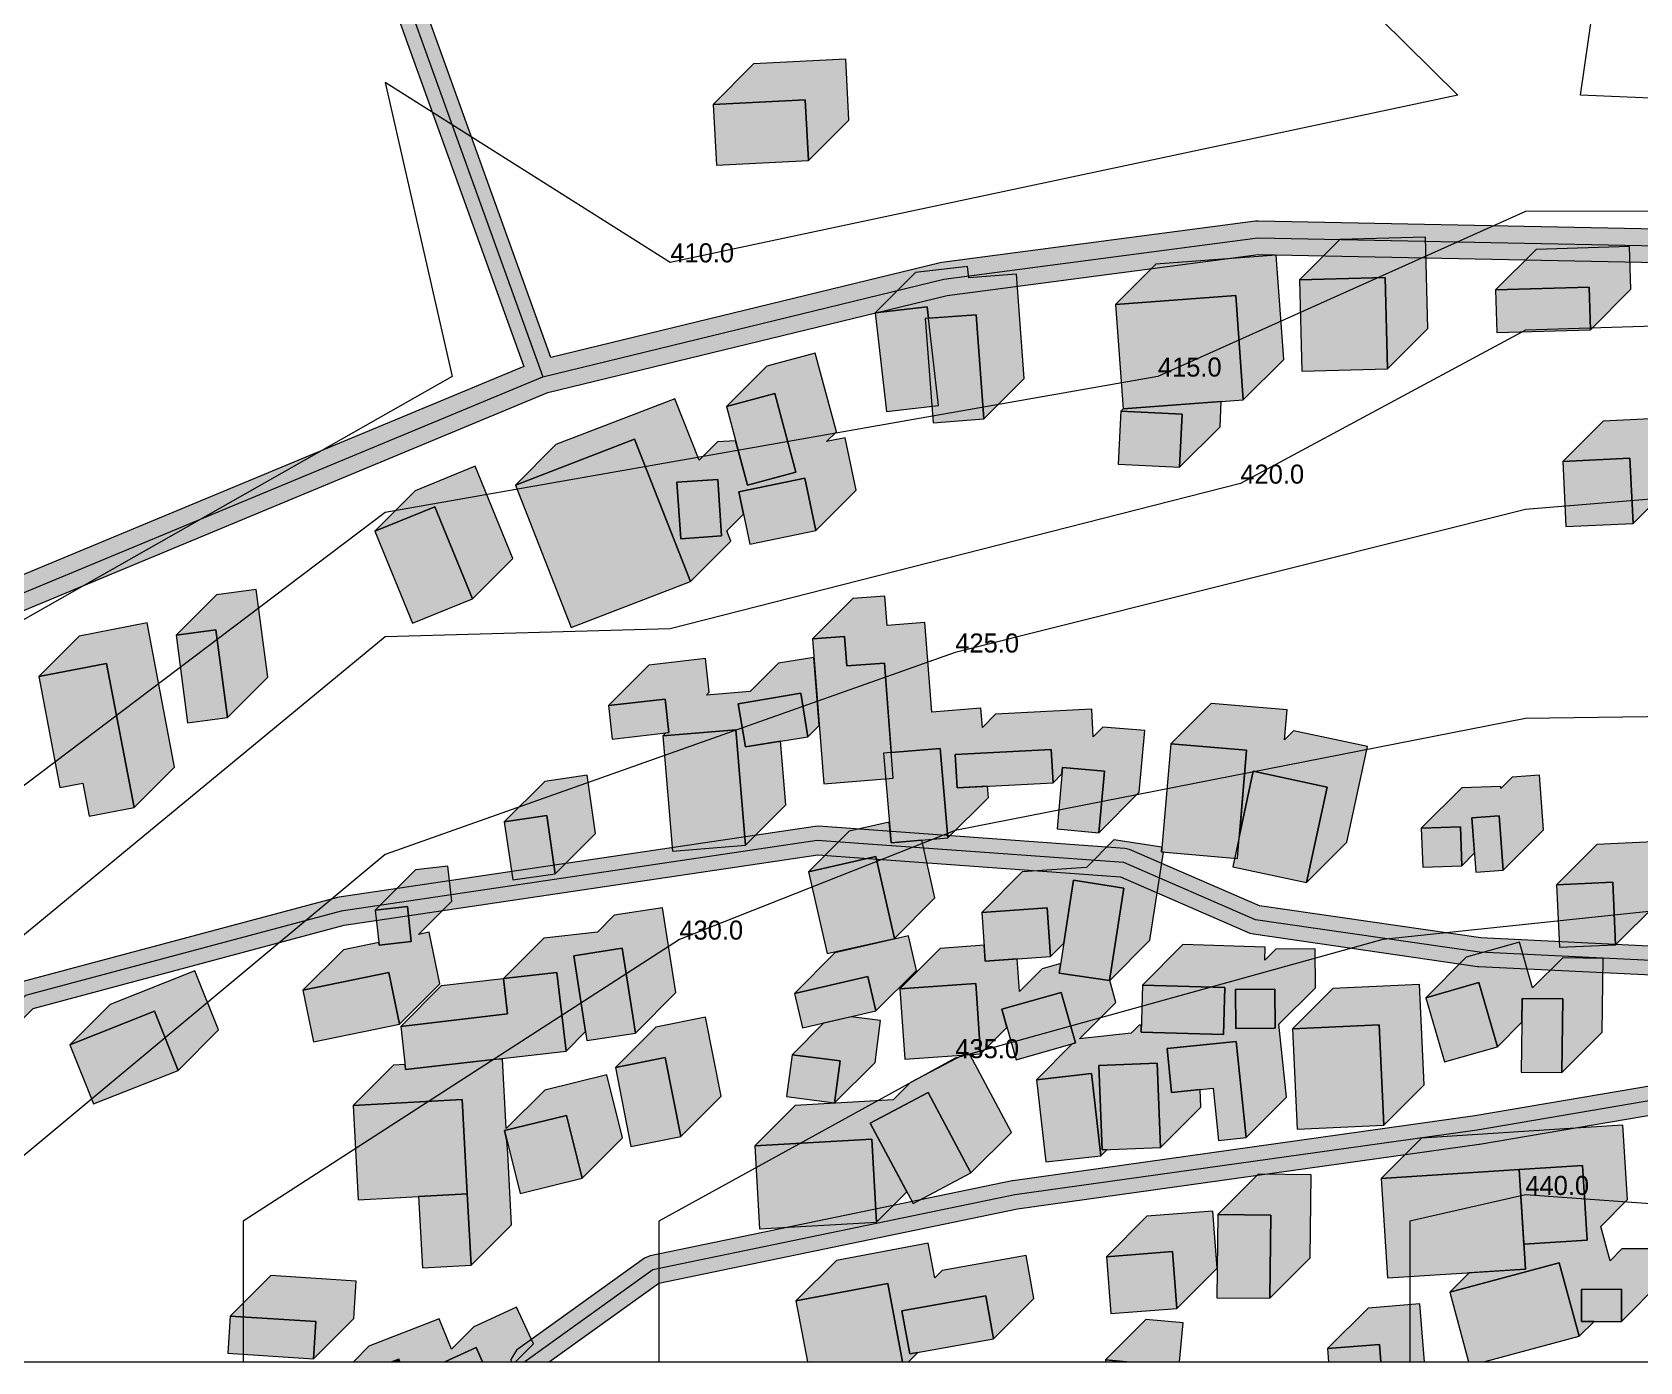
# Model space of a CAD drawing. Header units: metres. Extents: x 0 to 1017, y 0 to 414.
# Drawn here: x 756 to 924.8, y 0 to 139.6 of the extents above; entities that cross this region are included whole.
import ezdxf

# ---------------------------------------------------------------- set-up
doc = ezdxf.new("R2010")
doc.units = ezdxf.units.M
doc.header["$MEASUREMENT"] = 0
for name, color, linetype, lineweight, true_color in [('TPX_BUILDINGS', 7, 'CONTINUOUS', 0, 0x000000), ('TPX_BUILDINGS_HATCH', 7, 'CONTINUOUS', 0, 0xf0f0f0), ('TPX_BUILDINGS_SHADOWS_HATCH', 7, 'CONTINUOUS', 0, 0x000000), ('TPX_BUILDINGS_SHADOWS_OUTLINES', 7, 'CONTINUOUS', 0, 0x000000), ('TPX_FRAME_PROJECT', 7, 'CONTINUOUS', 0, 0x000000), ('TPX_RELIEF_CONTOUR_LINES', 7, 'CONTINUOUS', 0, 0x969696), ('TPX_RELIEF_CONTOUR_LINES_TEXT', 7, 'CONTINUOUS', 0, 0x000000), ('TPX_ROADS_AXES', 7, 'CONTINUOUS', 0, 0x323232), ('TPX_ROADS_CONTOURS', 7, 'CONTINUOUS', 0, 0x646464), ('TPX_ROADS_HATCH', 7, 'CONTINUOUS', 0, 0xc8c8c8)]:
    doc.layers.add(name, color=color, linetype=linetype, lineweight=lineweight, true_color=true_color)

msp = doc.modelspace()

# ---------------------------------------------------------------- hatches: boundary and pattern name
at = {"layer": 'TPX_BUILDINGS_HATCH'}
for points in [[(837.14, 132.51), (827.48, 132.02), (827.81, 125.62), (837.48, 126.12), (837.14, 132.51)], [(898.01, 113.83), (889.02, 113.59), (889.28, 104.01), (898.26, 104.24), (898.01, 113.83)], [(882.33, 111.94), (869.72, 111), (870.52, 100.06), (883.13, 100.99), (882.33, 111.94)], [(919.44, 112.84), (909.62, 112.55), (909.75, 108.08), (919.58, 108.36), (919.44, 112.84)], [(849.92, 110.75), (844.46, 110.12), (845.66, 99.76), (851.11, 100.4), (849.92, 110.75)], [(855.07, 109.94), (849.74, 109.55), (850.55, 98.6), (855.88, 98.99), (855.07, 109.94)], [(833.93, 101.66), (828.86, 100.31), (831.09, 92.05), (836.16, 93.39), (833.93, 101.66)], [(870.27, 99.82), (869.99, 94.24), (876.44, 93.92), (876.72, 99.5), (870.27, 99.82)], [(819.22, 96.88), (806.71, 92.05), (812.56, 77.08), (825.08, 81.91), (819.22, 96.88)], [(923.72, 94.87), (916.66, 94.53), (916.99, 87.69), (924.05, 88.02), (923.72, 94.87)], [(827.95, 92.63), (823.67, 92.34), (824.08, 86.4), (828.36, 86.71), (827.95, 92.63)], [(837.08, 92.77), (830.18, 91.35), (831.32, 85.86), (838.23, 87.28), (837.08, 92.77)], [(798.23, 89.77), (791.93, 87.22), (795.91, 77.55), (802.21, 80.11), (798.23, 89.77)], [(775.26, 76.85), (771.09, 76.3), (772.29, 67.09), (776.48, 67.65), (775.26, 76.85)], [(841.26, 76.16), (837.89, 75.89), (839.07, 60.7), (846.38, 61.27), (845.45, 73.36), (841.49, 73.06), (841.26, 76.16)], [(763.79, 73.33), (756.66, 71.96), (758.89, 60.31), (761.28, 60.77), (761.95, 57.29), (766.69, 58.19), (763.79, 73.33)], [(822.42, 69.59), (816.47, 68.91), (816.88, 65.39), (822.82, 66.06), (822.42, 69.59)], [(836.66, 70.19), (830.09, 69.1), (830.85, 64.56), (837.42, 65.63), (836.66, 70.19)], [(829.85, 66.37), (822.17, 65.72), (823.19, 53.6), (830.87, 54.25), (829.85, 66.37)], [(851.31, 64.4), (845.35, 63.89), (846.14, 54.5), (852.12, 55.02), (851.31, 64.4)], [(862.97, 64.28), (852.88, 63.75), (853.07, 60.26), (863.16, 60.79), (862.97, 64.28)], [(875.53, 64.89), (874.55, 53.54), (882.52, 52.86), (883.48, 64.21), (875.53, 64.89)], [(864.15, 62.41), (863.58, 55.95), (867.97, 55.55), (868.54, 62.03), (864.15, 62.41)], [(884.16, 62.01), (882.02, 51.97), (889.77, 50.31), (891.92, 60.34), (884.16, 62.01)], [(809.99, 57.35), (805.54, 56.7), (806.44, 50.59), (810.88, 51.23), (809.99, 57.35)], [(905.92, 56.17), (901.81, 56.03), (901.96, 51.95), (906.06, 52.09), (905.92, 56.17)], [(909.99, 57.34), (907.12, 57.12), (907.54, 51.41), (910.41, 51.63), (909.99, 57.34)], [(844.55, 53.06), (837.49, 51.46), (839.44, 42.87), (846.5, 44.46), (844.55, 53.06)], [(865.31, 50.56), (863.81, 40.82), (869.09, 40.02), (870.59, 49.74), (865.31, 50.56)], [(921.91, 50.37), (916.01, 50.09), (916.32, 43.52), (922.22, 43.79), (921.91, 50.37)], [(795.37, 47.79), (791.98, 47.42), (792.39, 43.76), (795.77, 44.13), (795.37, 47.79)], [(862.53, 47.67), (855.68, 47.19), (856.04, 42.08), (862.89, 42.57), (862.53, 47.67)], [(817.92, 43.44), (812.83, 42.64), (814.21, 33.73), (819.3, 34.52), (817.92, 43.44)], [(793.4, 40.86), (784.39, 39.01), (785.52, 33.59), (794.53, 35.45), (793.4, 40.86)], [(805.89, 36.52), (794.66, 35.22), (795.18, 30.68), (812.02, 32.62), (811.07, 40.88), (805.45, 40.23), (805.89, 36.52)], [(843.72, 40.47), (836, 38.68), (836.85, 35.05), (844.56, 36.84), (843.72, 40.47)], [(855.04, 39.72), (847.07, 39.17), (847.59, 31.79), (855.55, 32.35), (855.04, 39.72)], [(872.54, 39.55), (872.39, 34.61), (881.04, 34.35), (881.18, 39.3), (872.54, 39.55)], [(886.43, 39.12), (882.32, 39.1), (882.35, 35.01), (886.46, 35.04), (886.43, 39.12)], [(907.87, 39.83), (902.3, 38.23), (904.25, 31.49), (909.81, 33.08), (907.87, 39.83)], [(864, 38.79), (857.76, 37.01), (859.28, 31.72), (865.52, 33.49), (864, 38.79)], [(912.41, 38.16), (912.31, 30.41), (916.57, 30.36), (916.67, 38.11), (912.41, 38.16)], [(768.81, 36.8), (759.93, 33.28), (762.42, 27.08), (771.29, 30.6), (768.81, 36.8)], [(897.4, 35.37), (888.3, 34.95), (888.77, 24.42), (897.87, 24.84), (897.4, 35.37)], [(835.75, 32.24), (835.17, 27.85), (840.22, 27.19), (840.79, 31.59), (835.75, 32.24)], [(882.38, 33.64), (875.12, 32.9), (875.6, 28.28), (879.96, 28.73), (880.53, 23.25), (883.43, 23.55), (882.38, 33.64)], [(822.42, 31.94), (817.2, 30.91), (818.84, 22.62), (824.06, 23.66), (822.42, 31.94)], [(874.09, 31.35), (867.96, 31.11), (868.3, 22.27), (874.43, 22.5), (874.09, 31.35)], [(867.2, 30.27), (861.4, 29.62), (862.38, 20.99), (868.17, 21.63), (867.2, 30.27)], [(801.11, 27.55), (789.66, 26.92), (790.2, 17.01), (801.65, 17.64), (801.11, 27.55)], [(850.03, 28.28), (843.94, 25.07), (848.45, 16.63), (854.53, 19.83), (850.03, 28.28)], [(812.06, 25.88), (805.56, 24.29), (807.2, 17.69), (813.7, 19.28), (812.06, 25.88)], [(844.11, 23.38), (831.83, 22.67), (832.34, 13.96), (844.63, 14.67), (844.11, 23.38)], [(918.73, 20.6), (912.08, 20.18), (912.59, 12.36), (919.24, 12.79), (918.73, 20.6)], [(912.08, 20.18), (897.6, 19.24), (898.28, 8.81), (912.75, 9.74), (912.08, 20.18)], [(801.65, 17.64), (796.54, 17.36), (796.95, 9.87), (802.06, 10.14), (801.65, 17.64)], [(880.44, 15.46), (880.35, 6.73), (885.92, 6.67), (886.02, 15.41), (880.44, 15.46)], [(875.68, 11.58), (868.75, 11.04), (869.21, 5.07), (876.14, 5.61), (875.68, 11.58)], [(916.3, 10.41), (904.8, 7.32), (906.78, 0), (908.37, 0), (918.4, 2.69), (916.3, 10.41)], [(845.79, 8.21), (836.15, 6.39), (837.38, 0), (847.36, 0), (845.79, 8.21)], [(856.08, 6.92), (847.27, 5.35), (848.1, 0.83), (856.91, 2.4), (856.08, 6.92)], [(922.84, 7.62), (918.63, 7.61), (918.63, 4.24), (922.84, 4.24), (922.84, 7.62)], [(776.76, 4.81), (776.52, 0.9), (785.49, 0.32), (785.74, 4.23), (776.76, 4.81)], [(897.43, 1.83), (891.98, 1.41), (892.09, 0), (897.58, 0), (897.43, 1.83)], [(794.45, 0.29), (793.71, 0), (794.57, 0), (794.45, 0.29)], [(802.57, 1.49), (799.31, 0), (803.26, 0), (802.57, 1.49)], [(868.67, 0.21), (868.65, 0), (870.85, 0), (868.67, 0.21)]]:
    msp.add_hatch(color=256, dxfattribs=at).paths.add_polyline_path(points)
at = {"layer": 'TPX_BUILDINGS_SHADOWS_HATCH'}
for points in [[(831.72, 136.26), (827.48, 132.02), (837.14, 132.51), (837.48, 126.12), (841.72, 130.36), (841.38, 136.75), (831.72, 136.26)], [(893.26, 117.83), (889.02, 113.59), (898.01, 113.83), (898.26, 104.24), (902.51, 108.48), (902.25, 118.07), (893.26, 117.83)], [(913.87, 116.79), (909.62, 112.55), (919.44, 112.84), (919.58, 108.36), (923.82, 112.61), (923.68, 117.09), (913.87, 116.79)], [(848.7, 114.36), (844.46, 110.12), (849.92, 110.75), (850.06, 109.57), (855.07, 109.94), (855.88, 98.99), (860.12, 103.23), (859.32, 114.18), (854.3, 113.81), (854.16, 115), (848.7, 114.36)], [(873.96, 115.25), (869.72, 111), (882.33, 111.94), (883.13, 100.99), (887.37, 105.23), (886.57, 116.18), (873.96, 115.25)], [(870.52, 100.07), (870.27, 99.82), (876.72, 99.5), (876.44, 93.92), (880.69, 98.16), (880.82, 100.82), (870.52, 100.06), (870.52, 100.07)], [(920.91, 98.77), (916.66, 94.53), (923.72, 94.87), (924.05, 88.02), (928.29, 92.27), (927.97, 99.11), (920.91, 98.77)], [(796.17, 91.46), (791.93, 87.22), (798.23, 89.77), (802.21, 80.11), (806.45, 84.35), (802.48, 94.02), (796.17, 91.46)], [(775.33, 80.54), (771.09, 76.3), (775.26, 76.85), (776.48, 67.65), (780.72, 71.89), (779.5, 81.09), (775.33, 80.54)], [(842.13, 80.14), (837.89, 75.89), (841.26, 76.16), (841.49, 73.06), (845.45, 73.36), (846.17, 63.96), (851.31, 64.4), (852.12, 55.02), (856.36, 59.26), (856.26, 60.43), (853.07, 60.26), (852.88, 63.75), (862.97, 64.28), (863.16, 60.79), (864.09, 61.72), (864.15, 62.41), (868.54, 62.03), (867.97, 55.55), (872.21, 59.8), (872.78, 66.27), (868.39, 66.65), (867.37, 65.63), (867.21, 68.53), (857.12, 68), (855.73, 66.6), (855.56, 68.64), (850.42, 68.21), (849.69, 77.61), (845.74, 77.3), (845.5, 80.4), (842.13, 80.14)], [(760.9, 76.2), (756.66, 71.96), (763.79, 73.33), (766.69, 58.19), (770.93, 62.44), (768.03, 77.57), (760.9, 76.2)], [(820.72, 73.15), (816.47, 68.91), (822.42, 69.59), (822.82, 66.06), (822.46, 66.02), (822.17, 65.72), (829.85, 66.37), (830.87, 54.25), (835.11, 58.49), (834.55, 65.17), (830.85, 64.56), (830.09, 69.1), (836.66, 70.19), (837.42, 65.63), (838.6, 66.81), (838.04, 73.96), (834.34, 73.35), (831.37, 70.38), (826.76, 69.99), (827.06, 70.3), (826.66, 73.83), (820.72, 73.15)], [(879.77, 69.13), (875.53, 64.89), (883.48, 64.21), (882.72, 55.25), (884.16, 62.01), (891.92, 60.34), (889.77, 50.31), (894.01, 54.55), (896.17, 64.59), (888.4, 66.25), (887.46, 65.3), (887.72, 68.45), (879.77, 69.13)], [(809.79, 60.94), (805.54, 56.7), (809.99, 57.35), (810.88, 51.23), (815.12, 55.48), (814.23, 61.59), (809.79, 60.94)], [(906.06, 60.27), (901.81, 56.03), (905.92, 56.17), (906.06, 52.09), (907.39, 53.43), (907.12, 57.12), (909.99, 57.34), (910.41, 51.63), (914.66, 55.87), (914.24, 61.58), (911.36, 61.37), (910.17, 60.18), (910.17, 60.41), (906.06, 60.27)], [(841.73, 55.7), (837.49, 51.46), (844.55, 53.06), (846.5, 44.46), (850.74, 48.7), (849.37, 54.78), (846.14, 54.5), (845.96, 56.66), (841.73, 55.7)], [(920.25, 54.33), (916.01, 50.09), (921.91, 50.37), (922.22, 43.79), (926.46, 48.03), (926.16, 54.61), (920.25, 54.33)], [(788.64, 43.26), (784.39, 39.01), (793.4, 40.86), (794.53, 35.45), (798.77, 39.69), (797.64, 45.11), (796.52, 44.88), (800.02, 48.38), (799.61, 52.03), (796.22, 51.66), (791.98, 47.42), (795.37, 47.79), (795.77, 44.13), (792.39, 43.76), (792.36, 44.02), (788.64, 43.26)], [(809.7, 44.48), (805.45, 40.23), (811.07, 40.88), (812.02, 32.62), (814.06, 34.67), (812.83, 42.64), (817.92, 43.44), (819.3, 34.52), (823.54, 38.76), (822.16, 47.68), (817.07, 46.88), (815.31, 45.12), (809.7, 44.48)], [(840.24, 42.93), (836, 38.68), (843.72, 40.47), (844.56, 36.84), (848.8, 41.08), (847.96, 44.71), (840.24, 42.93)], [(906.54, 42.47), (902.3, 38.23), (907.87, 39.83), (909.81, 33.08), (912.38, 35.65), (912.41, 38.16), (916.67, 38.11), (916.57, 30.36), (920.81, 34.6), (920.91, 42.36), (916.66, 42.41), (913.5, 39.25), (912.11, 44.07), (906.54, 42.47)], [(764.17, 37.52), (759.93, 33.28), (768.81, 36.8), (771.29, 30.6), (775.54, 34.84), (773.05, 41.04), (764.17, 37.52)], [(798.9, 39.46), (794.66, 35.22), (805.89, 36.52), (805.45, 40.22), (798.9, 39.46)], [(892.54, 39.2), (888.3, 34.95), (897.4, 35.37), (897.87, 24.84), (902.12, 29.08), (901.64, 39.61), (892.54, 39.2)], [(821.44, 35.15), (817.2, 30.91), (822.42, 31.94), (824.06, 23.66), (828.3, 27.9), (826.66, 36.18), (821.44, 35.15)], [(839.06, 35.56), (835.75, 32.24), (840.79, 31.59), (840.22, 27.19), (844.46, 31.44), (845.03, 35.83), (841.95, 36.23), (839.06, 35.56)], [(836.07, 26.91), (831.83, 22.67), (844.11, 23.38), (844.63, 14.67), (847.8, 17.84), (843.94, 25.07), (850.03, 28.28), (854.53, 19.83), (858.78, 24.07), (854.4, 32.27), (853.7, 32.22), (848.18, 29.32), (846.37, 27.51), (836.07, 26.91)], [(793.91, 31.16), (789.66, 26.92), (801.11, 27.55), (801.65, 17.64), (802.06, 10.14), (806.3, 14.38), (805.9, 21.88), (805.82, 23.22), (805.56, 24.29), (812.06, 25.88), (813.7, 19.28), (817.94, 23.52), (816.3, 30.13), (809.8, 28.54), (805.75, 24.49), (805.35, 31.79), (804.39, 31.74), (795.18, 30.68), (795.12, 31.23), (793.91, 31.16)], [(901.85, 23.48), (897.6, 19.24), (912.08, 20.18), (918.73, 20.6), (919.24, 12.79), (912.59, 12.36), (912.08, 20.16), (912.75, 9.74), (906.83, 9.36), (904.8, 7.32), (916.3, 10.41), (918.4, 2.69), (919.95, 4.24), (918.63, 4.24), (918.63, 7.61), (922.84, 7.62), (922.84, 4.24), (927.08, 8.49), (927.08, 11.86), (922.87, 11.86), (921.64, 10.62), (920.66, 14.22), (923.48, 17.04), (922.97, 24.84), (916.33, 24.43), (901.85, 23.48)], [(884.68, 19.71), (880.44, 15.46), (886.02, 15.41), (885.92, 6.67), (890.16, 10.91), (890.26, 19.65), (884.68, 19.71)], [(872.99, 15.28), (868.75, 11.04), (875.68, 11.58), (876.14, 5.61), (880.38, 9.85), (879.92, 15.82), (872.99, 15.28)], [(840.4, 10.63), (836.15, 6.39), (845.79, 8.21), (847.36, 0), (847.97, 0), (848.94, 0.98), (848.1, 0.83), (847.27, 5.35), (856.08, 6.92), (856.91, 2.4), (861.15, 6.64), (860.32, 11.16), (851.51, 9.59), (850.73, 8.81), (850.03, 12.46), (840.4, 10.63)], [(781.01, 9.05), (776.76, 4.81), (785.74, 4.23), (785.49, 0.32), (789.73, 4.56), (789.99, 8.47), (781.01, 9.05)], [(791.33, 1.63), (789.7, 0), (793.71, 0), (794.45, 0.29), (794.57, 0), (799.31, 0), (802.57, 1.49), (803.26, 0), (806.71, 0), (808.59, 1.89), (806.81, 5.74), (802.33, 3.68), (799.98, 1.33), (798.69, 4.53), (791.33, 1.63)], [(896.22, 5.65), (891.98, 1.41), (897.43, 1.83), (897.58, 0), (902.15, 0), (901.67, 6.08), (896.22, 5.65)], [(872.91, 4.45), (868.67, 0.21), (870.85, 0), (876.44, 0), (876.83, 4.08), (872.91, 4.45)]]:
    msp.add_hatch(color=256, dxfattribs=at).paths.add_polyline_path(points)
h = msp.add_hatch(color=256, dxfattribs=at)
h.paths.add_polyline_path([(810.96, 96.3), (806.71, 92.05), (819.22, 96.88), (825.08, 81.91), (829.32, 86.15), (828.9, 87.24), (830.67, 89.01), (830.18, 91.35), (837.08, 92.77), (838.23, 87.28), (842.47, 91.52), (841.32, 97.01), (839.38, 96.61), (840.4, 97.64), (838.17, 105.9), (833.11, 104.55), (828.86, 100.31), (833.93, 101.66), (836.16, 93.39), (831.09, 92.05), (829.83, 96.71), (827.91, 96.58), (825.99, 94.66), (823.46, 101.12), (810.96, 96.3)])
h.paths.add_polyline_path([(823.67, 92.34), (827.95, 92.63), (828.36, 86.71), (824.08, 86.4), (823.67, 92.34)], flags=16)
h = msp.add_hatch(color=256, dxfattribs=at)
h.paths.add_polyline_path([(851.31, 43.41), (847.07, 39.17), (855.04, 39.72), (855.55, 32.35), (858.3, 35.11), (857.76, 37.01), (864, 38.79), (865.52, 33.49), (865.17, 33.39), (861.4, 29.62), (867.2, 30.27), (868.17, 21.63), (868.82, 22.29), (868.3, 22.27), (867.96, 31.11), (874.09, 31.35), (874.43, 22.5), (878.67, 26.75), (878.6, 28.59), (875.6, 28.28), (875.12, 32.9), (882.38, 33.64), (883.43, 23.55), (887.67, 27.79), (886.87, 35.46), (890.7, 39.28), (890.67, 43.37), (886.56, 43.34), (885.38, 42.16), (885.42, 43.54), (876.79, 43.8), (872.54, 39.55), (881.18, 39.3), (881.04, 34.35), (872.39, 34.61), (872.41, 35.37), (872.21, 35.36), (871.35, 34.5), (865.93, 33.9), (869.76, 37.73), (869.1, 40.03), (873.33, 44.26), (874.76, 53.52), (874.55, 53.54), (874.59, 54.02), (869.55, 54.8), (866.66, 51.91), (859.92, 51.43), (855.68, 47.19), (862.53, 47.67), (862.89, 42.57), (864.3, 43.97), (865.31, 50.56), (870.59, 49.74), (869.09, 40.02), (863.81, 40.82), (863.96, 41.81), (862, 41.25), (859.63, 38.89), (859.39, 42.32), (856.04, 42.08), (855.92, 43.73), (851.31, 43.41)])
h.paths.add_polyline_path([(882.32, 39.1), (886.43, 39.12), (886.46, 35.04), (882.35, 35.01), (882.32, 39.1)], flags=16)
at = {"layer": 'TPX_ROADS_HATCH'}
h = msp.add_hatch(color=256, dxfattribs=at)
h.paths.add_polyline_path([(0, 283.28), (0, 262.5), (47.21, 250.05), (48.35, 250.21), (49.04, 251.12), (48.89, 252.26), (47.97, 252.96), (1.47, 265.22), (1.83, 265.27), (3.4, 267.44), (12.81, 306.68), (28.25, 371.88), (77.99, 361.31), (78.03, 361.31), (117.06, 354.19), (120, 333.17), (120.43, 332.31), (123.96, 328.83), (124.66, 328.45), (141.12, 324.48), (141.18, 324.47), (167.02, 319.39), (167.1, 319.38), (187.65, 316.59), (187.75, 316.61), (187.83, 316.57), (214.07, 316.17), (221.92, 306.98), (261.5, 260.74), (256.26, 237.75), (256.23, 237.44), (255.02, 163.17), (245.63, 164.21), (247.83, 167.08), (247.91, 167.19), (249.94, 170.41), (250.09, 170.72), (251.82, 175.68), (251.9, 176.05), (252.44, 182.76), (252.44, 182.84), (252.68, 191.29), (252.68, 191.42), (251.37, 213.55), (250.86, 214.58), (249.78, 214.96), (248.75, 214.46), (248.37, 213.37), (249.68, 191.31), (249.44, 182.96), (248.92, 176.48), (247.32, 171.87), (245.41, 168.85), (241.64, 163.92), (241.33, 162.93), (241.73, 161.98), (242.66, 161.52), (254.97, 160.15), (253.23, 53.08), (236.38, 0.46), (236.42, 0), (239.38, 0), (256.15, 52.37), (256.22, 52.8), (257.99, 161.47), (259.22, 237.24), (263.93, 257.9), (266.71, 254.65), (267.93, 254.13), (272.3, 254.36), (286.44, 229.38), (282.75, 211.11), (282.74, 210.99), (280.92, 185.57), (277.92, 143.39), (275.41, 111.47), (275.65, 110.75), (276.33, 110.4), (277.06, 110.64), (277.4, 111.32), (279.91, 143.25), (282.92, 185.43), (284.73, 210.78), (288.26, 228.28), (341.22, 212.7), (340.75, 121.12), (341.18, 120.06), (342.24, 119.62), (343.3, 120.05), (343.75, 121.11), (344.22, 211.82), (355.61, 208.46), (358.6, 193.22), (361.35, 179.2), (361.9, 142.14), (362.2, 141.44), (362.91, 141.16), (363.61, 141.46), (363.9, 142.17), (363.35, 179.32), (363.33, 179.5), (360.79, 192.47), (410.63, 194.54), (410.6, 189.38), (410.7, 189.13), (410.74, 188.87), (415.41, 180.89), (415.81, 180.5), (416.36, 180.4), (423.98, 181.11), (426.53, 137.74), (426.85, 137.07), (427.54, 136.8), (452.42, 137.02), (454.72, 126.8), (455.16, 126.17), (455.92, 126.04), (456.54, 126.48), (456.67, 127.24), (454.46, 137.09), (475.88, 138.15), (476.16, 132.2), (478.11, 90.46), (480.08, 48.48), (472.5, 48.19), (472.5, 48.21), (471.44, 48.65), (470.38, 48.22), (470.33, 48.11), (436.21, 46.78), (435.51, 46.46), (435.25, 45.75), (435.57, 45.05), (436.29, 44.79), (469.93, 46.09), (469.8, 0), (469.8, 0), (472.8, 0), (472.93, 46.21), (481.18, 46.53), (518.72, 48.61), (518.88, 46.65), (519.24, 45.97), (519.97, 45.74), (520.64, 46.09), (520.88, 46.82), (520.72, 48.72), (561.65, 51), (561.7, 42.78), (561.7, 42.7), (564.18, 3.49), (502.98, 1.5), (501.94, 1.03), (501.55, 0), (549.24, 0), (565.82, 0.54), (566.88, 1.03), (567.27, 2.13), (564.7, 42.84), (564.2, 120.7), (567.78, 133.45), (575.73, 161.74), (575.79, 162.2), (575.56, 169.14), (574.58, 198.72), (572.25, 269.76), (619.65, 271.14), (619.69, 271.14), (689.15, 275.34), (729.39, 240.84), (734.04, 212.91), (738.31, 187.22), (732.8, 171.7), (723.83, 146.36), (723.75, 145.98), (720.51, 107.42), (720.55, 106.93), (729.24, 71.75), (648.25, 23.46), (636.95, 17.24), (624.07, 10.13), (622.05, 17.29), (622.02, 17.38), (601.23, 77.58), (600.47, 78.44), (599.32, 78.51), (598.46, 77.75), (598.39, 76.6), (619.17, 16.44), (621.37, 8.64), (617.96, 6.76), (604.73, 1.63), (603.76, 0.71), (603.74, 0), (610.2, 0), (619.33, 3.54), (619.55, 3.64), (624.06, 6.12), (637.14, 13.34), (642.59, 0), (645.59, 0), (645.6, 0.57), (639.79, 14.8), (649.96, 20.41), (650.01, 20.44), (731.82, 69.21), (810.12, 101.77), (852.03, 111.95), (884.74, 116.25), (942.42, 115.09), (942.64, 115.1), (1001.61, 121.55), (1001.84, 121.59), (1017.49, 125.53), (1017.49, 128.97), (1017.06, 129.03), (1001.11, 125.01), (942.37, 118.59), (884.68, 119.75), (884.41, 119.74), (851.48, 115.41), (851.29, 115.38), (810.44, 105.45), (788, 167.82), (784.95, 188.61), (782.47, 209.56), (782.44, 209.73), (780.63, 217.29), (780.23, 218), (779.05, 219.17), (777.83, 219.59), (771.96, 218.97), (756.72, 217.12), (736.76, 214.81), (732.26, 241.87), (731.76, 242.76), (692.34, 276.56), (773.6, 318.39), (802.46, 333.23), (892.47, 375.43), (915.12, 261.43), (915.81, 246.4), (916.29, 245.36), (917.37, 244.97), (918.41, 245.45), (918.8, 246.53), (918.11, 261.67), (918.09, 261.9), (895.27, 376.74), (909.73, 383.52), (909.98, 383.67), (949.59, 412.56), (950.19, 413.54), (950.14, 413.77), (946.16, 413.77), (908.32, 386.18), (894.92, 379.89), (892.6, 413.77), (889.64, 413.77), (889.6, 413.67), (892, 378.52), (801.16, 335.94), (801.11, 335.91), (773.96, 321.94), (773.57, 323.71), (773.38, 324.18), (770.97, 328.05), (770.07, 328.71), (766.78, 329.54), (766.07, 329.55), (760.41, 328.2), (760.21, 328.14), (742.73, 321.29), (742.63, 321.24), (729.14, 314.74), (720.5, 311.66), (716.16, 311.04), (706.16, 311.05), (706.11, 311.05), (676.15, 310), (646.47, 308.69), (619.62, 308.24), (605.41, 308.84), (596.22, 310), (584.6, 317.01), (578.03, 322.09), (576.92, 322.39), (575.92, 321.82), (575.62, 320.72), (576.19, 319.72), (582.83, 314.58), (582.97, 314.49), (594.95, 307.26), (595.53, 307.06), (605.1, 305.86), (605.22, 305.85), (619.54, 305.24), (619.62, 305.24), (646.54, 305.69), (646.58, 305.7), (676.26, 307.01), (706.19, 308.05), (716.26, 308.04), (716.48, 308.05), (721.07, 308.71), (721.36, 308.79), (730.22, 311.94), (730.37, 312), (743.88, 318.52), (761.21, 325.31), (766.4, 326.54), (768.74, 325.95), (770.7, 322.81), (771.2, 320.52), (689.26, 278.35), (619.53, 274.13), (570.65, 272.71), (570.62, 272.71), (515.55, 269.98), (515.14, 312.87), (528.32, 305.78), (528.85, 305.5), (531.62, 300.02), (531.26, 285.67), (531.27, 285.51), (531.74, 281.95), (532.05, 281.35), (532.67, 281.09), (535.29, 280.91), (536.02, 281.16), (536.36, 281.85), (536.11, 282.57), (535.42, 282.91), (533.62, 283.03), (533.26, 285.7), (533.63, 300.22), (533.52, 300.7), (530.49, 306.68), (530.08, 307.1), (529.27, 307.54), (516.31, 314.51), (532.53, 322.44), (545.61, 322.71), (546.32, 323.02), (546.59, 323.73), (546.43, 330.54), (546.12, 331.24), (545.4, 331.51), (544.7, 331.2), (544.43, 330.49), (544.57, 324.69), (532.27, 324.44), (532.07, 324.35), (531.85, 324.33), (514.94, 316.07), (510.35, 351.74), (510.01, 352.37), (509.34, 352.61), (459.54, 351.99), (458.83, 351.69), (458.55, 350.98), (458.85, 350.27), (459.56, 349.99), (508.48, 350.6), (512.97, 315.7), (504.18, 316.7), (503.46, 316.5), (503.08, 315.85), (502.05, 308.86), (491.4, 298.09), (485.08, 303.52), (484.35, 303.76), (483.67, 303.41), (483.43, 302.68), (483.78, 302), (489.98, 296.67), (473.36, 280.12), (473.06, 279.43), (472.83, 268.17), (422.06, 265.81), (422.04, 265.8), (380.52, 263.26), (353.56, 261.79), (352.41, 261.73), (273.55, 257.44), (270.13, 265.33), (269.89, 265.71), (265.56, 270.74), (229.55, 312.52), (202.4, 344.03), (201.89, 344.41), (187.92, 350.91), (187.61, 351.01), (31.09, 384.8), (37.24, 413.03), (37.1, 413.77), (30.23, 413.77), (23.93, 384.81), (21.76, 374.84), (6, 308.29), (0, 283.28)])
h.paths.add_polyline_path([(28.91, 374.8), (30.45, 381.87), (186.81, 348.12), (200.34, 341.83), (226.17, 311.85), (223.33, 309.95), (215.91, 318.64), (198.07, 339.48), (197.53, 339.88), (186.95, 344.47), (186.62, 344.57), (118.67, 356.95), (78.59, 364.25), (28.91, 374.8)], flags=16)
h.paths.add_polyline_path([(120.17, 353.63), (185.91, 341.65), (196.02, 337.26), (211.46, 319.21), (187.97, 319.57), (167.55, 322.34), (141.79, 327.4), (125.77, 331.26), (122.9, 334.09), (120.17, 353.63)], flags=16)
h.paths.add_polyline_path([(225.3, 307.65), (228.15, 309.56), (262.84, 269.3), (262.13, 264.61), (225.3, 307.65)], flags=16)
h.paths.add_polyline_path([(264.71, 261.6), (265.42, 266.3), (267.47, 263.92), (270.35, 257.27), (268.51, 257.17), (264.71, 261.6)], flags=16)
h.paths.add_polyline_path([(274.53, 254.49), (351.05, 258.65), (351.09, 257.72), (351.23, 252.36), (351.15, 251.31), (350.08, 250.64), (346.71, 249.71), (342.38, 249.82), (342.32, 249.82), (314.46, 249.38), (297.75, 249.1), (296.7, 248.65), (296.27, 247.58), (296.73, 246.53), (297.8, 246.1), (313.01, 246.35), (313.23, 232.69), (313.69, 231.63), (314.75, 231.21), (315.81, 231.67), (316.23, 232.74), (316.01, 246.4), (340.94, 246.8), (341.12, 244.26), (319.32, 243.99), (318.26, 243.54), (317.83, 242.47), (318.29, 241.41), (319.35, 240.99), (341.29, 241.27), (341.38, 239.16), (319.51, 238.61), (318.46, 238.15), (318.05, 237.08), (318.51, 236.03), (319.58, 235.61), (341.53, 236.16), (342.01, 227.56), (342.51, 226.52), (343.59, 226.14), (344.62, 226.64), (345, 227.73), (344.53, 236.27), (361.24, 237.05), (362.28, 237.53), (362.67, 238.61), (362.18, 239.65), (361.1, 240.04), (344.38, 239.26), (344.29, 241.35), (361.84, 242.06), (362.88, 242.54), (363.28, 243.62), (362.8, 244.66), (361.72, 245.06), (344.12, 244.34), (343.95, 246.78), (346.86, 246.71), (347.29, 246.76), (351.09, 247.81), (351.48, 247.98), (353.01, 248.93), (364.91, 248.62), (365.99, 249.03), (366.45, 250.08), (366.04, 251.15), (364.99, 251.62), (354.2, 251.9), (354.22, 252.23), (354.23, 252.37), (354.09, 257.81), (354.05, 258.81), (379.53, 260.2), (378.41, 237.73), (378.57, 237.14), (386.63, 224.6), (387.16, 224.19), (403.2, 218.86), (403.67, 218.82), (410.96, 219.96), (410.64, 196.54), (360.4, 194.45), (357.45, 209.44), (357.21, 209.92), (356.75, 210.21), (343.94, 213.98), (343.79, 214.35), (342.73, 214.8), (342.08, 214.53), (288.16, 230.39), (274.53, 254.49)], flags=16)
h.paths.add_polyline_path([(380.43, 237.95), (381.36, 256.68), (386.14, 246.59), (386.69, 245.97), (387.49, 245.73), (402.99, 245.67), (403.41, 245.73), (419.3, 250.32), (420.34, 251.39), (422.11, 258.23), (424.76, 241.97), (424.45, 241.58), (424.59, 240.44), (425.06, 240.07), (426.37, 232.04), (411.6, 222.08), (403.6, 220.84), (388.12, 225.98), (380.43, 237.95)], flags=16)
h.paths.add_polyline_path([(382.92, 260.4), (420.16, 262.68), (417.65, 252.97), (402.79, 248.67), (388.44, 248.73), (382.92, 260.4)], flags=16)
h.paths.add_polyline_path([(412.61, 189.64), (412.63, 195.57), (412.97, 220.59), (428.02, 230.74), (428.37, 231.17), (428.44, 231.73), (427.08, 240.12), (431.6, 242.64), (432.84, 243.33), (446.01, 246.82), (456.41, 247.61), (473.26, 247.18), (474.46, 196.63), (474.75, 184.54), (442.76, 184.88), (442.65, 184.87), (424.82, 183.2), (416.81, 182.45), (412.61, 189.64)], flags=16)
h.paths.add_polyline_path([(423.38, 262.86), (472.84, 265.16), (473.19, 250.18), (456.41, 250.61), (456.26, 250.6), (445.65, 249.8), (445.38, 249.76), (431.89, 246.19), (431.54, 246.05), (430.13, 245.26), (426.57, 243.27), (423.38, 262.86)], flags=16)
h.paths.add_polyline_path([(425.97, 181.3), (441.64, 182.77), (441.09, 176.85), (441.32, 176.12), (442, 175.76), (442.73, 175.99), (443.09, 176.67), (443.66, 182.87), (474.8, 182.54), (475.2, 165.44), (475.81, 140.15), (453.19, 139.03), (428.47, 138.81), (425.97, 181.3)], flags=16)
h.paths.add_polyline_path([(474.84, 268.25), (475.05, 278.99), (491.84, 295.7), (500.26, 295.23), (501.35, 269.29), (474.84, 268.25)], flags=16)
h.paths.add_polyline_path([(474.84, 265.25), (501.41, 266.29), (501.38, 241.78), (501.67, 241.08), (502.38, 240.78), (503.09, 241.07), (503.38, 241.78), (503.41, 266.37), (513.62, 266.88), (514.34, 247.63), (514.45, 247.22), (519.34, 237.33), (510.34, 230.07), (509.97, 229.4), (510.19, 228.66), (510.86, 228.3), (511.6, 228.51), (520.59, 235.77), (530.58, 227.74), (530.6, 227.72), (537.87, 222.16), (547.86, 210.31), (548.89, 198.65), (476.44, 197.67), (475.25, 247.57), (475.26, 247.57), (475.73, 248.62), (475.31, 249.69), (475.2, 249.74), (474.84, 265.25)], flags=16)
h.paths.add_polyline_path([(476.48, 195.67), (550, 196.66), (550.03, 196.66), (571.61, 197.61), (572.53, 170.03), (530.29, 168.2), (519.62, 167.79), (477.17, 166.49), (476.78, 183.55), (476.48, 195.67)], flags=16)
h.paths.add_polyline_path([(477.22, 164.49), (519.68, 165.8), (530.37, 166.2), (572.59, 168.03), (572.78, 162.33), (565.06, 134.83), (478.11, 133.26), (477.83, 139.24), (477.22, 164.49)], flags=16)
h.paths.add_polyline_path([(478.2, 131.26), (513.57, 131.9), (514.01, 106.5), (514.32, 105.79), (515.03, 105.51), (515.73, 105.82), (516.01, 106.53), (515.57, 131.94), (564.49, 132.82), (561.25, 121.31), (561.2, 120.9), (561.37, 93.33), (542.61, 92.91), (542.03, 94.8), (541.54, 95.39), (540.78, 95.46), (540.19, 94.97), (540.12, 94.21), (540.53, 92.87), (519.33, 92.4), (513.95, 92.28), (513.91, 92.62), (513.54, 93.29), (512.8, 93.5), (512.13, 93.13), (511.92, 92.39), (511.94, 92.23), (480.06, 91.53), (478.2, 131.26)], flags=16)
h.paths.add_polyline_path([(480.16, 89.53), (513.08, 90.26), (518.33, 90.37), (518.14, 82.11), (518.41, 81.4), (519.11, 81.09), (519.83, 81.37), (520.14, 82.07), (520.33, 90.42), (541.9, 90.9), (561.39, 91.33), (561.64, 53), (519.58, 50.66), (482.08, 48.58), (480.16, 89.53)], flags=16)
h.paths.add_polyline_path([(493.72, 297.59), (503.7, 307.69), (503.98, 308.24), (504.91, 314.6), (513.13, 313.66), (513.55, 269.88), (503.34, 269.37), (502.22, 296.22), (501.93, 296.88), (501.28, 297.17), (493.72, 297.59)], flags=16)
h.paths.add_polyline_path([(515.62, 266.97), (569.25, 269.64), (571.55, 199.61), (550.9, 198.7), (549.83, 210.81), (549.59, 211.36), (539.32, 223.53), (539.17, 223.68), (531.83, 229.3), (521.39, 237.7), (516.33, 247.91), (515.62, 266.97)], flags=16)
h.paths.add_polyline_path([(723.52, 107.41), (726.72, 145.54), (735.22, 169.55), (772.28, 164.71), (772.6, 164.71), (785.51, 165.86), (807.59, 104.51), (732.01, 73.07), (723.52, 107.41)], flags=16)
h.paths.add_polyline_path([(736.25, 172.44), (741.27, 186.58), (741.33, 187.33), (737.26, 211.85), (757.07, 214.14), (772.31, 215.99), (777.44, 216.53), (777.81, 216.17), (779.5, 209.12), (781.98, 188.23), (781.98, 188.19), (784.82, 168.81), (772.5, 167.71), (736.25, 172.44)], flags=16)
msp.add_hatch(color=256, dxfattribs=at).paths.add_polyline_path([(714.94, 1.12), (714.44, 0.09), (714.47, 0), (718.19, 0), (726.86, 7.73), (726.93, 7.79), (756.06, 37.11), (788.72, 45.83), (838.46, 53.22), (870.23, 50.93), (883.81, 45.02), (884.19, 44.92), (907.71, 41.52), (907.85, 41.5), (944.16, 39.74), (952.9, 33.13), (949.01, 32.87), (948.86, 32.85), (907.45, 25.82), (858.94, 19.01), (858.85, 19), (820.84, 11.13), (820.27, 10.88), (806.82, 1.22), (806.21, 0.24), (806.27, 0), (810.26, 0), (821.76, 8.25), (859.41, 16.05), (907.89, 22.85), (907.93, 22.86), (949.28, 29.88), (957.12, 30.41), (986.96, 32.38), (1017.49, 34.19), (1017.49, 37.15), (1017.4, 37.19), (986.78, 35.38), (957.48, 33.44), (945.6, 42.41), (944.76, 42.71), (908.07, 44.5), (884.82, 47.86), (871.19, 53.78), (870.7, 53.9), (838.51, 56.23), (838.18, 56.21), (788.2, 48.79), (788.03, 48.75), (754.89, 39.91), (754.22, 39.52), (724.83, 9.94), (714.94, 1.12)])

# ---------------------------------------------------------------- linework, layer by layer
at = {"layer": 'TPX_BUILDINGS', "elevation": 0.04}
for points in [[(837.14, 132.51), (827.48, 132.02), (827.81, 125.62), (837.48, 126.12)], [(898.01, 113.83), (889.02, 113.59), (889.28, 104.01), (898.26, 104.24)], [(882.33, 111.94), (869.72, 111), (870.52, 100.06), (883.13, 100.99)], [(919.44, 112.84), (909.62, 112.55), (909.75, 108.08), (919.58, 108.36)], [(849.92, 110.75), (844.46, 110.12), (845.66, 99.76), (851.11, 100.4)], [(855.07, 109.94), (849.74, 109.55), (850.55, 98.6), (855.88, 98.99)], [(833.93, 101.66), (828.86, 100.31), (831.09, 92.05), (836.16, 93.39)], [(870.27, 99.82), (869.99, 94.24), (876.44, 93.92), (876.72, 99.5)], [(819.22, 96.88), (806.71, 92.05), (812.56, 77.08), (825.08, 81.91)], [(923.72, 94.87), (916.66, 94.53), (916.99, 87.69), (924.05, 88.02)], [(827.95, 92.63), (823.67, 92.34), (824.08, 86.4), (828.36, 86.71)], [(837.08, 92.77), (830.18, 91.35), (831.32, 85.86), (838.23, 87.28)], [(798.23, 89.77), (791.93, 87.22), (795.91, 77.55), (802.21, 80.11)], [(775.26, 76.85), (771.09, 76.3), (772.29, 67.09), (776.48, 67.65)], [(841.26, 76.16), (837.89, 75.89), (839.07, 60.7), (846.38, 61.27), (845.45, 73.36), (841.49, 73.06)], [(763.79, 73.33), (756.66, 71.96), (758.89, 60.31), (761.28, 60.77), (761.95, 57.29), (766.69, 58.19)], [(822.42, 69.59), (816.47, 68.91), (816.88, 65.39), (822.82, 66.06)], [(836.66, 70.19), (830.09, 69.1), (830.85, 64.56), (837.42, 65.63)], [(829.85, 66.37), (822.17, 65.72), (823.19, 53.6), (830.87, 54.25)], [(851.31, 64.4), (845.35, 63.89), (846.14, 54.5), (852.12, 55.02)], [(862.97, 64.28), (852.88, 63.75), (853.07, 60.26), (863.16, 60.79)], [(875.53, 64.89), (874.55, 53.54), (882.52, 52.86), (883.48, 64.21)], [(864.15, 62.41), (863.58, 55.95), (867.97, 55.55), (868.54, 62.03)], [(884.16, 62.01), (882.02, 51.97), (889.77, 50.31), (891.92, 60.34)], [(809.99, 57.35), (805.54, 56.7), (806.44, 50.59), (810.88, 51.23)], [(905.92, 56.17), (901.81, 56.03), (901.96, 51.95), (906.06, 52.09)], [(909.99, 57.34), (907.12, 57.12), (907.54, 51.41), (910.41, 51.63)], [(844.55, 53.06), (837.49, 51.46), (839.44, 42.87), (846.5, 44.46)], [(865.31, 50.56), (863.81, 40.82), (869.09, 40.02), (870.59, 49.74)], [(921.91, 50.37), (916.01, 50.09), (916.32, 43.52), (922.22, 43.79)], [(795.37, 47.79), (791.98, 47.42), (792.39, 43.76), (795.77, 44.13)], [(862.53, 47.67), (855.68, 47.19), (856.04, 42.08), (862.89, 42.57)], [(817.92, 43.44), (812.83, 42.64), (814.21, 33.73), (819.3, 34.52)], [(793.4, 40.86), (784.39, 39.01), (785.52, 33.59), (794.53, 35.45)], [(805.89, 36.52), (794.66, 35.22), (795.18, 30.68), (812.02, 32.62), (811.07, 40.88), (805.45, 40.23)], [(843.72, 40.47), (836, 38.68), (836.85, 35.05), (844.56, 36.84)], [(855.04, 39.72), (847.07, 39.17), (847.59, 31.79), (855.55, 32.35)], [(872.54, 39.55), (872.39, 34.61), (881.04, 34.35), (881.18, 39.3)], [(886.43, 39.12), (882.32, 39.1), (882.35, 35.01), (886.46, 35.04)], [(907.87, 39.83), (902.3, 38.23), (904.25, 31.49), (909.81, 33.08)], [(864, 38.79), (857.76, 37.01), (859.28, 31.72), (865.52, 33.49)], [(912.41, 38.16), (912.31, 30.41), (916.57, 30.36), (916.67, 38.11)], [(768.81, 36.8), (759.93, 33.28), (762.42, 27.08), (771.29, 30.6)], [(897.4, 35.37), (888.3, 34.95), (888.77, 24.42), (897.87, 24.84)], [(835.75, 32.24), (835.17, 27.85), (840.22, 27.19), (840.79, 31.59)], [(882.38, 33.64), (875.12, 32.9), (875.6, 28.28), (879.96, 28.73), (880.53, 23.25), (883.43, 23.55)], [(822.42, 31.94), (817.2, 30.91), (818.84, 22.62), (824.06, 23.66)], [(874.09, 31.35), (867.96, 31.11), (868.3, 22.27), (874.43, 22.5)], [(867.2, 30.27), (861.4, 29.62), (862.38, 20.99), (868.17, 21.63)], [(801.11, 27.55), (789.66, 26.92), (790.2, 17.01), (801.65, 17.64)], [(850.03, 28.28), (843.94, 25.07), (848.45, 16.63), (854.53, 19.83)], [(812.06, 25.88), (805.56, 24.29), (807.2, 17.69), (813.7, 19.28)], [(844.11, 23.38), (831.83, 22.67), (832.34, 13.96), (844.63, 14.67)], [(918.73, 20.6), (912.08, 20.18), (912.59, 12.36), (919.24, 12.79)], [(912.08, 20.18), (897.6, 19.24), (898.28, 8.81), (912.75, 9.74)], [(801.65, 17.64), (796.54, 17.36), (796.95, 9.87), (802.06, 10.14)], [(880.44, 15.46), (880.35, 6.73), (885.92, 6.67), (886.02, 15.41)], [(875.68, 11.58), (868.75, 11.04), (869.21, 5.07), (876.14, 5.61)], [(916.3, 10.41), (904.8, 7.32), (906.78, 0), (908.37, 0), (918.4, 2.69)], [(845.79, 8.21), (836.15, 6.39), (837.38, 0), (847.36, 0)], [(856.08, 6.92), (847.27, 5.35), (848.1, 0.83), (856.91, 2.4)], [(922.84, 7.62), (918.63, 7.61), (918.63, 4.24), (922.84, 4.24)], [(776.76, 4.81), (776.52, 0.9), (785.49, 0.32), (785.74, 4.23)], [(897.43, 1.83), (891.98, 1.41), (892.09, 0), (897.58, 0)], [(794.45, 0.29), (793.71, 0), (794.57, 0)], [(802.57, 1.49), (799.31, 0), (803.26, 0)], [(868.67, 0.21), (868.65, 0), (870.85, 0)]]:
    msp.add_lwpolyline(points, close=True, dxfattribs=at)
at = {"layer": 'TPX_BUILDINGS_SHADOWS_OUTLINES', "elevation": 0.04}
for points in [[(831.72, 136.26), (827.48, 132.02), (837.14, 132.51), (837.48, 126.12), (841.72, 130.36), (841.38, 136.75)], [(893.26, 117.83), (889.02, 113.59), (898.01, 113.83), (898.26, 104.24), (902.51, 108.48), (902.25, 118.07)], [(913.87, 116.79), (909.62, 112.55), (919.44, 112.84), (919.58, 108.36), (923.82, 112.61), (923.68, 117.09)], [(848.7, 114.36), (844.46, 110.12), (849.92, 110.75), (850.06, 109.57), (855.07, 109.94), (855.88, 98.99), (860.12, 103.23), (859.32, 114.18), (854.3, 113.81), (854.16, 115)], [(873.96, 115.25), (869.72, 111), (882.33, 111.94), (883.13, 100.99), (887.37, 105.23), (886.57, 116.18)], [(810.96, 96.3), (806.71, 92.05), (819.22, 96.88), (825.08, 81.91), (829.32, 86.15), (828.9, 87.24), (830.67, 89.01), (830.18, 91.35), (837.08, 92.77), (838.23, 87.28), (842.47, 91.52), (841.32, 97.01), (839.38, 96.61), (840.4, 97.64), (838.17, 105.9), (833.11, 104.55), (828.86, 100.31), (833.93, 101.66), (836.16, 93.39), (831.09, 92.05), (829.83, 96.71), (827.91, 96.58), (825.99, 94.66), (823.46, 101.12)], [(870.52, 100.07), (870.27, 99.82), (876.72, 99.5), (876.44, 93.92), (880.69, 98.16), (880.82, 100.82), (870.52, 100.06)], [(920.91, 98.77), (916.66, 94.53), (923.72, 94.87), (924.05, 88.02), (928.29, 92.27), (927.97, 99.11)], [(796.17, 91.46), (791.93, 87.22), (798.23, 89.77), (802.21, 80.11), (806.45, 84.35), (802.48, 94.02)], [(823.67, 92.34), (827.95, 92.63), (828.36, 86.71), (824.08, 86.4)], [(775.33, 80.54), (771.09, 76.3), (775.26, 76.85), (776.48, 67.65), (780.72, 71.89), (779.5, 81.09)], [(842.13, 80.14), (837.89, 75.89), (841.26, 76.16), (841.49, 73.06), (845.45, 73.36), (846.17, 63.96), (851.31, 64.4), (852.12, 55.02), (856.36, 59.26), (856.26, 60.43), (853.07, 60.26), (852.88, 63.75), (862.97, 64.28), (863.16, 60.79), (864.09, 61.72), (864.15, 62.41), (868.54, 62.03), (867.97, 55.55), (872.21, 59.8), (872.78, 66.27), (868.39, 66.65), (867.37, 65.63), (867.21, 68.53), (857.12, 68), (855.73, 66.6), (855.56, 68.64), (850.42, 68.21), (849.69, 77.61), (845.74, 77.3), (845.5, 80.4)], [(760.9, 76.2), (756.66, 71.96), (763.79, 73.33), (766.69, 58.19), (770.93, 62.44), (768.03, 77.57)], [(820.72, 73.15), (816.47, 68.91), (822.42, 69.59), (822.82, 66.06), (822.46, 66.02), (822.17, 65.72), (829.85, 66.37), (830.87, 54.25), (835.11, 58.49), (834.55, 65.17), (830.85, 64.56), (830.09, 69.1), (836.66, 70.19), (837.42, 65.63), (838.6, 66.81), (838.04, 73.96), (834.34, 73.35), (831.37, 70.38), (826.76, 69.99), (827.06, 70.3), (826.66, 73.83)], [(879.77, 69.13), (875.53, 64.89), (883.48, 64.21), (882.72, 55.25), (884.16, 62.01), (891.92, 60.34), (889.77, 50.31), (894.01, 54.55), (896.17, 64.59), (888.4, 66.25), (887.46, 65.3), (887.72, 68.45)], [(809.79, 60.94), (805.54, 56.7), (809.99, 57.35), (810.88, 51.23), (815.12, 55.48), (814.23, 61.59)], [(906.06, 60.27), (901.81, 56.03), (905.92, 56.17), (906.06, 52.09), (907.39, 53.43), (907.12, 57.12), (909.99, 57.34), (910.41, 51.63), (914.66, 55.87), (914.24, 61.58), (911.36, 61.37), (910.17, 60.18), (910.17, 60.41)], [(841.73, 55.7), (837.49, 51.46), (844.55, 53.06), (846.5, 44.46), (850.74, 48.7), (849.37, 54.78), (846.14, 54.5), (845.96, 56.66)], [(851.31, 43.41), (847.07, 39.17), (855.04, 39.72), (855.55, 32.35), (858.3, 35.11), (857.76, 37.01), (864, 38.79), (865.52, 33.49), (865.17, 33.39), (861.4, 29.62), (867.2, 30.27), (868.17, 21.63), (868.82, 22.29), (868.3, 22.27), (867.96, 31.11), (874.09, 31.35), (874.43, 22.5), (878.67, 26.75), (878.6, 28.59), (875.6, 28.28), (875.12, 32.9), (882.38, 33.64), (883.43, 23.55), (887.67, 27.79), (886.87, 35.46), (890.7, 39.28), (890.67, 43.37), (886.56, 43.34), (885.38, 42.16), (885.42, 43.54), (876.79, 43.8), (872.54, 39.55), (881.18, 39.3), (881.04, 34.35), (872.39, 34.61), (872.41, 35.37), (872.21, 35.36), (871.35, 34.5), (865.93, 33.9), (869.76, 37.73), (869.1, 40.03), (873.33, 44.26), (874.76, 53.52), (874.55, 53.54), (874.59, 54.02), (869.55, 54.8), (866.66, 51.91), (859.92, 51.43), (855.68, 47.19), (862.53, 47.67), (862.89, 42.57), (864.3, 43.97), (865.31, 50.56), (870.59, 49.74), (869.09, 40.02), (863.81, 40.82), (863.96, 41.81), (862, 41.25), (859.63, 38.89), (859.39, 42.32), (856.04, 42.08), (855.92, 43.73)], [(920.25, 54.33), (916.01, 50.09), (921.91, 50.37), (922.22, 43.79), (926.46, 48.03), (926.16, 54.61)], [(788.64, 43.26), (784.39, 39.01), (793.4, 40.86), (794.53, 35.45), (798.77, 39.69), (797.64, 45.11), (796.52, 44.88), (800.02, 48.38), (799.61, 52.03), (796.22, 51.66), (791.98, 47.42), (795.37, 47.79), (795.77, 44.13), (792.39, 43.76), (792.36, 44.02)], [(809.7, 44.48), (805.45, 40.23), (811.07, 40.88), (812.02, 32.62), (814.06, 34.67), (812.83, 42.64), (817.92, 43.44), (819.3, 34.52), (823.54, 38.76), (822.16, 47.68), (817.07, 46.88), (815.31, 45.12)], [(840.24, 42.93), (836, 38.68), (843.72, 40.47), (844.56, 36.84), (848.8, 41.08), (847.96, 44.71)], [(906.54, 42.47), (902.3, 38.23), (907.87, 39.83), (909.81, 33.08), (912.38, 35.65), (912.41, 38.16), (916.67, 38.11), (916.57, 30.36), (920.81, 34.6), (920.91, 42.36), (916.66, 42.41), (913.5, 39.25), (912.11, 44.07)], [(764.17, 37.52), (759.93, 33.28), (768.81, 36.8), (771.29, 30.6), (775.54, 34.84), (773.05, 41.04)], [(798.9, 39.46), (794.66, 35.22), (805.89, 36.52), (805.45, 40.22)], [(882.32, 39.1), (886.43, 39.12), (886.46, 35.04), (882.35, 35.01)], [(892.54, 39.2), (888.3, 34.95), (897.4, 35.37), (897.87, 24.84), (902.12, 29.08), (901.64, 39.61)], [(821.44, 35.15), (817.2, 30.91), (822.42, 31.94), (824.06, 23.66), (828.3, 27.9), (826.66, 36.18)], [(839.06, 35.56), (835.75, 32.24), (840.79, 31.59), (840.22, 27.19), (844.46, 31.44), (845.03, 35.83), (841.95, 36.23)], [(836.07, 26.91), (831.83, 22.67), (844.11, 23.38), (844.63, 14.67), (847.8, 17.84), (843.94, 25.07), (850.03, 28.28), (854.53, 19.83), (858.78, 24.07), (854.4, 32.27), (853.7, 32.22), (848.18, 29.32), (846.37, 27.51)], [(793.91, 31.16), (789.66, 26.92), (801.11, 27.55), (801.65, 17.64), (802.06, 10.14), (806.3, 14.38), (805.9, 21.88), (805.82, 23.22), (805.56, 24.29), (812.06, 25.88), (813.7, 19.28), (817.94, 23.52), (816.3, 30.13), (809.8, 28.54), (805.75, 24.49), (805.35, 31.79), (804.39, 31.74), (795.18, 30.68), (795.12, 31.23)], [(884.68, 19.71), (880.44, 15.46), (886.02, 15.41), (885.92, 6.67), (890.16, 10.91), (890.26, 19.65)], [(872.99, 15.28), (868.75, 11.04), (875.68, 11.58), (876.14, 5.61), (880.38, 9.85), (879.92, 15.82)], [(840.4, 10.63), (836.15, 6.39), (845.79, 8.21), (847.36, 0), (847.97, 0), (848.94, 0.98), (848.1, 0.83), (847.27, 5.35), (856.08, 6.92), (856.91, 2.4), (861.15, 6.64), (860.32, 11.16), (851.51, 9.59), (850.73, 8.81), (850.03, 12.46)], [(781.01, 9.05), (776.76, 4.81), (785.74, 4.23), (785.49, 0.32), (789.73, 4.56), (789.99, 8.47)], [(791.33, 1.63), (789.7, 0), (793.71, 0), (794.45, 0.29), (794.57, 0), (799.31, 0), (802.57, 1.49), (803.26, 0), (806.71, 0), (808.59, 1.89), (806.81, 5.74), (802.33, 3.68), (799.98, 1.33), (798.69, 4.53)], [(896.22, 5.65), (891.98, 1.41), (897.43, 1.83), (897.58, 0), (902.15, 0), (901.67, 6.08)], [(872.91, 4.45), (868.67, 0.21), (870.85, 0), (876.44, 0), (876.83, 4.08)]]:
    msp.add_lwpolyline(points, close=True, dxfattribs=at)
msp.add_lwpolyline([(927.08, 11.86), (922.87, 11.86), (921.64, 10.62), (920.66, 14.22), (923.48, 17.04), (922.97, 24.84), (916.33, 24.43), (901.85, 23.48), (897.6, 19.24), (912.08, 20.18), (918.73, 20.6), (919.24, 12.79), (912.59, 12.36), (912.08, 20.16), (912.75, 9.74), (906.83, 9.36), (904.8, 7.32), (916.3, 10.41), (918.4, 2.69), (919.95, 4.24), (918.63, 4.24), (918.63, 7.61), (922.84, 7.62), (922.84, 4.24), (927.08, 8.49)], dxfattribs=at)
at = {"layer": 'TPX_FRAME_PROJECT', "elevation": 0}
msp.add_lwpolyline([(0, 0), (1017.49, 0), (1017.49, 413.77), (0, 413.77)], close=True, dxfattribs=at)
at = {"layer": 'TPX_RELIEF_CONTOUR_LINES', "elevation": 0.05}
for points in [[(1017.49, 128.74), (918.54, 133), (922.81, 162.55), (912.74, 176.78), (875.73, 162.55), (905.66, 133), (822.97, 115.43), (793.04, 134.31), (800.08, 103.44), (733.19, 65.51), (673.58, 14.78), (673.58, 0)], [(1017.49, 112.13), (1002.52, 112.13), (972.6, 120.91), (912.74, 120.78), (874.16, 103.44), (793.04, 89.18), (694.57, 14.78), (694.57, 0)], [(1017.49, 97.52), (1002.52, 97.52), (972.6, 110.16), (912.74, 108.32), (882.82, 92.2), (822.97, 76.94), (793.04, 76.11), (718.68, 14.78), (718.68, 0)], [(1017.49, 84.53), (1002.52, 84.53), (972.6, 94.43), (912.74, 89.47), (852.89, 74.47), (793.04, 53.26), (746.81, 14.78), (746.81, 0)], [(1017.49, 68.98), (912.74, 67.54), (852.89, 55.8), (823.92, 44.33), (778.14, 14.78), (778.14, 0)], [(1017.49, 43.29), (942.67, 49.07), (897.78, 44.33), (852.89, 31.88), (821.77, 14.78), (821.77, 0)], [(951.14, 0), (951.14, 14.78), (912.74, 17.52), (900.6, 14.78), (900.6, 0)]]:
    msp.add_lwpolyline(points, dxfattribs=at)
at = {"layer": 'TPX_ROADS_AXES', "elevation": 0.03}
for points in [[(786.53, 167.45), (809.57, 103.43)], [(809.57, 103.43), (851.7, 113.68), (884.64, 118), (942.45, 116.84), (1001.42, 123.29), (1017.49, 127.33)], [(731.03, 70.77), (809.57, 103.43)], [(957.02, 31.9), (944.69, 41.22), (907.92, 43), (884.41, 46.4), (870.59, 52.41), (838.4, 54.73), (788.42, 47.3), (755.28, 38.46), (725.87, 8.85), (715.93, 0)], [(957.02, 31.9), (949.11, 31.38), (907.68, 24.34), (859.15, 17.53), (821.14, 9.66), (807.69, 0)]]:
    msp.add_lwpolyline(points, dxfattribs=at)
at = {"layer": 'TPX_ROADS_CONTOURS', "elevation": 0.03}
msp.add_lwpolyline([(723.52, 107.41), (726.72, 145.54), (735.22, 169.55), (772.28, 164.71), (772.6, 164.71), (785.51, 165.86), (807.59, 104.51), (732.01, 73.07)], close=True, dxfattribs=at)
for points in [[(731.82, 69.21), (810.12, 101.77), (852.03, 111.95), (884.74, 116.25), (942.42, 115.09), (942.64, 115.1), (1001.61, 121.55), (1001.84, 121.59), (1017.49, 125.53), (1017.49, 128.97), (1017.06, 129.03), (1001.11, 125.01), (942.37, 118.59), (884.68, 119.75), (884.41, 119.74), (851.48, 115.41), (851.29, 115.38), (810.44, 105.45), (788, 167.82)], [(944.76, 42.71), (908.07, 44.5), (884.82, 47.86), (871.19, 53.78), (870.7, 53.9), (838.51, 56.23), (838.18, 56.21), (788.2, 48.79), (788.03, 48.75), (754.89, 39.91)], [(726.93, 7.79), (756.06, 37.11), (788.72, 45.83), (838.46, 53.22), (870.23, 50.93), (883.81, 45.02), (884.19, 44.92), (907.71, 41.52), (907.85, 41.5), (944.16, 39.74)], [(948.86, 32.85), (907.45, 25.82), (858.94, 19.01), (858.85, 19), (820.84, 11.13), (820.27, 10.88), (806.82, 1.22), (806.21, 0.24), (806.27, 0), (810.26, 0), (821.76, 8.25), (859.41, 16.05), (907.89, 22.85), (907.93, 22.86), (949.28, 29.88)]]:
    msp.add_lwpolyline(points, dxfattribs=at)

# ---------------------------------------------------------------- texts
at = {"layer": 'TPX_RELIEF_CONTOUR_LINES_TEXT'}
for s, p in [('410.0', (822.97, 115.43, 0.05)), ('415.0', (874.16, 103.44, 0.05)), ('420.0', (882.82, 92.2, 0.05)), ('425.0', (852.89, 74.47, 0.05)), ('430.0', (823.92, 44.33, 0.05)), ('435.0', (852.89, 31.88, 0.05)), ('440.0', (912.74, 17.52, 0.05))]:
    msp.add_text(s, height=2, dxfattribs=at).set_placement(p)

doc.saveas('drawing.dxf')
